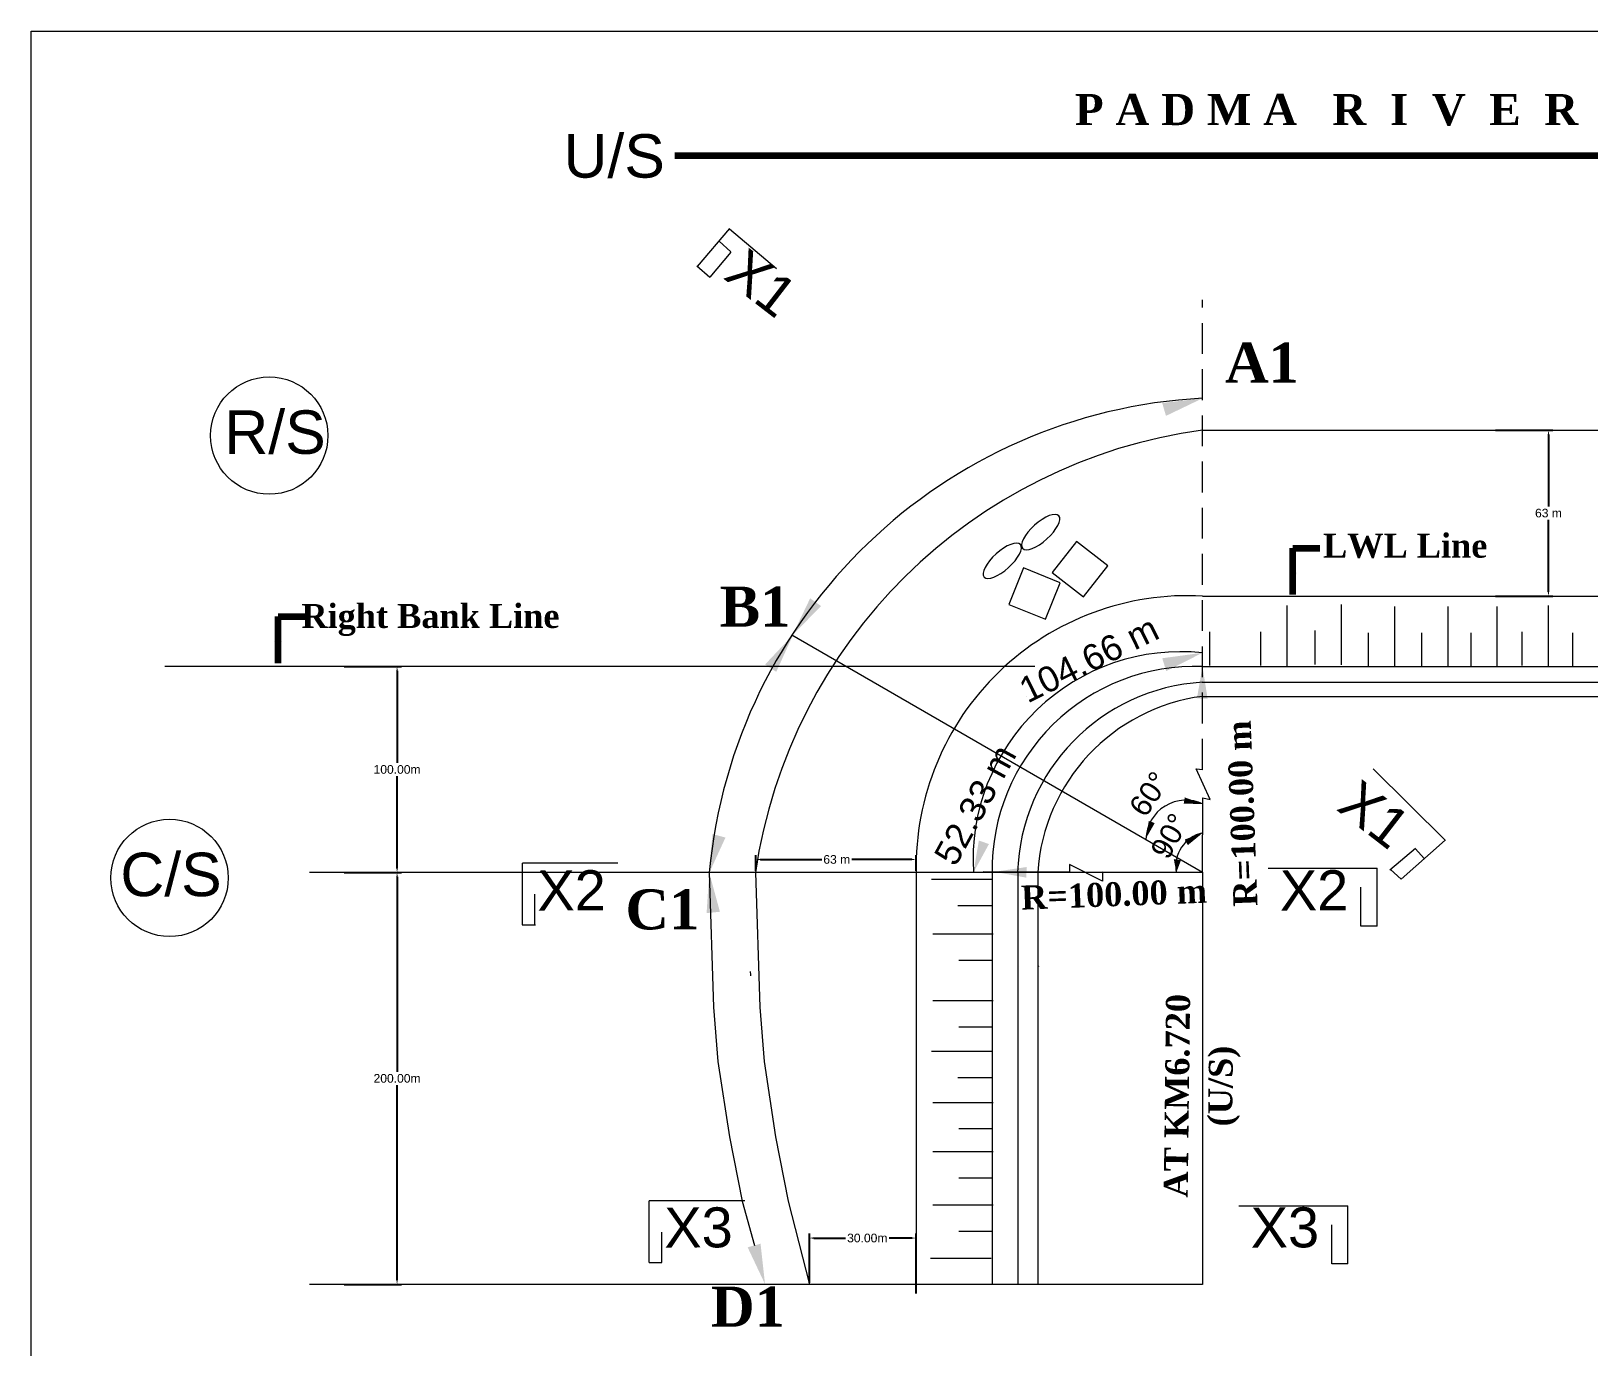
# Model space of a CAD drawing. Header units: inches. Extents: x -885 to 26362, y -28010 to 990.
# Drawn here: x 4282.3 to 4345.5, y -17642.7 to -17589.2 of the extents above; entities that cross this region are included whole.
import ezdxf

# ---------------------------------------------------------------- set-up
doc = ezdxf.new("R2010")
doc.units = ezdxf.units.IN
doc.header["$MEASUREMENT"] = 0
doc.header["$PDMODE"] = 3
doc.linetypes.add('DASHED2', pattern=[0.375, 0.25, -0.125])
doc.layers.add('LINE', color=7, linetype='Continuous')
doc.layers.add('Long Section Labels', color=7, linetype='Continuous', lineweight=9)
doc.styles.add('Arial-200', font='arial.ttf')
doc.styles.get("Standard").update_dxf_attribs({"font": 'arial.ttf'})
doc.dimstyles.get("Standard").update_dxf_attribs({"dimtxt": 0.18, "dimasz": 0.18, "dimexe": 0.18, "dimexo": 0.0625, "dimgap": 0.09, "dimtad": 0, "dimtih": 1, "dimtoh": 1, "dimdec": 4, "dimzin": 0, "dimdsep": 46, "dimtxsty": 'Standard', "dimcen": 0.09, "dimadec": 0, "dimazin": 0, "dimtfac": 1, "dimtdec": 4, "dimtofl": 0, "dimtmove": 0, "dimatfit": 3, "dimfxl": 1, "dimtolj": 1, "dimtzin": 0, "dimarcsym": 0})

# ---------------------------------------------------------------- blocks, each defined once
blk = doc.blocks.new('*D55')
at = {"color": 0, "linetype": 'ByBlock', "lineweight": -2, "ltscale": 0.5, "transparency": 16777216}
for p, q in [((4341.726, -17605.442), (4344.055, -17605.442)), ((4343.875, -17605.622), (4343.875, -17608.542)), ((4343.875, -17612.002), (4343.875, -17609.081)), ((4341.726, -17612.182), (4344.055, -17612.182))]:
    blk.add_line(p, q, dxfattribs=at)
at = {"color": 0, "linetype": 'ByBlock', "ltscale": 0.5, "transparency": 16777216}
for points in [[(4343.845, -17605.622), (4343.905, -17605.622), (4343.875, -17605.442)], [(4343.845, -17612.002), (4343.905, -17612.002), (4343.875, -17612.182)]]:
    blk.add_solid(points, dxfattribs=at)
at = {"layer": 'Defpoints', "color": 0, "linetype": 'ByBlock', "ltscale": 0.5, "transparency": 16777216}
for p in [(4341.663, -17605.442), (4341.663, -17612.182), (4343.875, -17612.182)]:
    blk.add_point(p, dxfattribs=at)
at = {"color": 0, "linetype": 'ByBlock', "lineweight": 20, "ltscale": 0.5, "transparency": 16777216, "insert": (4343.875, -17608.812), "char_height": 0.18, "attachment_point": 5}
blk.add_mtext('\\A1;{\\H1.95x;63 m}', dxfattribs=at)
blk = doc.blocks.new('*D56')
at = {"color": 0, "linetype": 'ByBlock', "lineweight": -2, "ltscale": 0.5, "transparency": 16777216}
for p, q in [((4311.701, -17623.339), (4311.701, -17622.693)), ((4311.881, -17622.873), (4314.37, -17622.873)), ((4318.023, -17622.873), (4315.59, -17622.873)), ((4318.203, -17623.339), (4318.203, -17622.693))]:
    blk.add_line(p, q, dxfattribs=at)
at = {"color": 0, "linetype": 'ByBlock', "ltscale": 0.5, "transparency": 16777216}
for points in [[(4311.881, -17622.843), (4311.881, -17622.903), (4311.701, -17622.873)], [(4318.023, -17622.843), (4318.023, -17622.903), (4318.203, -17622.873)]]:
    blk.add_solid(points, dxfattribs=at)
at = {"layer": 'Defpoints', "color": 0, "linetype": 'ByBlock', "ltscale": 0.5, "transparency": 16777216}
for p in [(4318.203, -17622.873), (4311.701, -17623.401), (4318.203, -17623.401)]:
    blk.add_point(p, dxfattribs=at)
at = {"color": 0, "linetype": 'ByBlock', "lineweight": 20, "ltscale": 0.5, "transparency": 16777216, "insert": (4314.98, -17622.873), "char_height": 0.18, "attachment_point": 5}
blk.add_mtext('\\A1;{\\H1.95x;63 m}', dxfattribs=at)
blk = doc.blocks.new('*D54')
at = {"color": 0, "linetype": 'ByBlock', "lineweight": -2, "ltscale": 0.5, "transparency": 16777216}
for p, q in [((4294.979, -17615.038), (4297.309, -17615.038)), ((4297.129, -17615.218), (4297.129, -17618.95)), ((4297.129, -17623.221), (4297.129, -17619.489)), ((4294.979, -17623.401), (4297.309, -17623.401))]:
    blk.add_line(p, q, dxfattribs=at)
at = {"color": 0, "linetype": 'ByBlock', "ltscale": 0.5, "transparency": 16777216}
for points in [[(4297.099, -17615.218), (4297.159, -17615.218), (4297.129, -17615.038)], [(4297.099, -17623.221), (4297.159, -17623.221), (4297.129, -17623.401)]]:
    blk.add_solid(points, dxfattribs=at)
at = {"layer": 'Defpoints', "color": 0, "linetype": 'ByBlock', "ltscale": 0.5, "transparency": 16777216}
for p in [(4294.917, -17615.038), (4294.917, -17623.401), (4297.129, -17623.401)]:
    blk.add_point(p, dxfattribs=at)
at = {"color": 0, "linetype": 'ByBlock', "lineweight": 20, "ltscale": 0.5, "transparency": 16777216, "insert": (4297.129, -17619.22), "char_height": 0.18, "attachment_point": 5}
blk.add_mtext('\\A1;{\\H1.95x;100.00m}', dxfattribs=at)
blk = doc.blocks.new('*D60')
at = {"color": 0, "linetype": 'ByBlock', "lineweight": -2, "ltscale": 0.5, "transparency": 16777216}
for p, q in [((4294.979, -17623.401), (4297.309, -17623.401)), ((4297.129, -17623.581), (4297.129, -17631.492)), ((4297.129, -17639.941), (4297.129, -17632.03)), ((4294.979, -17640.121), (4297.309, -17640.121))]:
    blk.add_line(p, q, dxfattribs=at)
at = {"color": 0, "linetype": 'ByBlock', "ltscale": 0.5, "transparency": 16777216}
for points in [[(4297.099, -17623.581), (4297.159, -17623.581), (4297.129, -17623.401)], [(4297.099, -17639.941), (4297.159, -17639.941), (4297.129, -17640.121)]]:
    blk.add_solid(points, dxfattribs=at)
at = {"layer": 'Defpoints', "color": 0, "linetype": 'ByBlock', "ltscale": 0.5, "transparency": 16777216}
for p in [(4294.917, -17623.401), (4294.917, -17640.121), (4297.129, -17640.121)]:
    blk.add_point(p, dxfattribs=at)
at = {"color": 0, "linetype": 'ByBlock', "lineweight": 20, "ltscale": 0.5, "transparency": 16777216, "insert": (4297.129, -17631.761), "char_height": 0.18, "attachment_point": 5}
blk.add_mtext('\\A1;{\\H1.95x;200.00m}', dxfattribs=at)
blk = doc.blocks.new('*D61')
at = {"color": 0, "linetype": 'ByBlock', "lineweight": -2, "ltscale": 0.5, "transparency": 16777216}
for p, q in [((4313.868, -17640.059), (4313.868, -17638.062)), ((4314.048, -17638.242), (4315.338, -17638.242)), ((4318.023, -17638.242), (4317.101, -17638.242)), ((4318.203, -17640.494), (4318.203, -17638.062))]:
    blk.add_line(p, q, dxfattribs=at)
at = {"color": 0, "linetype": 'ByBlock', "ltscale": 0.5, "transparency": 16777216}
for points in [[(4314.048, -17638.212), (4314.048, -17638.272), (4313.868, -17638.242)], [(4318.023, -17638.212), (4318.023, -17638.272), (4318.203, -17638.242)]]:
    blk.add_solid(points, dxfattribs=at)
at = {"layer": 'Defpoints', "color": 0, "linetype": 'ByBlock', "ltscale": 0.5, "transparency": 16777216}
for p in [(4318.203, -17638.242), (4313.868, -17640.121), (4318.203, -17640.557)]:
    blk.add_point(p, dxfattribs=at)
at = {"color": 0, "linetype": 'ByBlock', "lineweight": 20, "ltscale": 0.5, "transparency": 16777216, "insert": (4316.219, -17638.242), "char_height": 0.18, "attachment_point": 5}
blk.add_mtext('\\A1;{\\H1.95x;30.00m}', dxfattribs=at)

msp = doc.modelspace()

# ---------------------------------------------------------------- linework, layer by layer
at = {"color": 0, "linetype": 'Continuous', "lineweight": 20, "ltscale": 0.5}
for p, q in [((4310.675274, -17598.211249), (4310.198913, -17597.771811)), ((4309.829308, -17599.241813), (4309.303606, -17598.782193)), ((4330.139414, -17620.432986), (4329.56985, -17619.196)), ((4329.56985, -17619.196), (4329.84157, -17619.221938)), ((4330.139414, -17620.432986), (4329.56985, -17619.196)), ((4329.56985, -17619.196), (4329.84157, -17619.221938)), ((4339.6992, -17622.103001), (4336.757604, -17619.197828)), ((4329.831693, -17623.392474), (4329.843355, -17620.372616)), ((4329.831693, -17623.392474), (4329.843355, -17620.372616)), ((4329.843355, -17620.372616), (4330.139414, -17620.432986)), ((4329.843355, -17620.372616), (4330.139414, -17620.432986)), ((4338.477401, -17622.434888), (4338.833497, -17622.829213)), ((4306.089764, -17623.025421), (4302.217633, -17623.025421)), ((4302.217633, -17625.52329), (4302.217633, -17623.025421)), ((4324.429969, -17623.078781), (4324.429023, -17623.383283)), ((4324.429969, -17623.078781), (4324.429023, -17623.383283)), ((4325.767797, -17623.75888), (4324.429969, -17623.078781)), ((4325.767797, -17623.75888), (4324.429969, -17623.078781)), ((4332.490902, -17623.223686), (4336.915536, -17623.223686)), ((4336.915536, -17625.582837), (4336.915536, -17623.223686)), ((4329.831696, -17623.401353), (4293.569443, -17623.401353)), ((4318.203075, -17623.401353), (4318.203075, -17640.121353)), ((4324.429023, -17623.383283), (4320.930087, -17623.372412)), ((4324.429023, -17623.383283), (4320.930087, -17623.372412)), ((4321.287178, -17623.283335), (4321.287178, -17640.121353)), ((4322.324436, -17623.376744), (4322.324436, -17640.121353)), ((4323.139375, -17623.379276), (4323.139375, -17640.121353)), ((4325.769105, -17623.387446), (4325.767797, -17623.75888)), ((4325.769105, -17623.387446), (4325.767797, -17623.75888)), ((4329.829273, -17623.40006), (4325.769105, -17623.387446)), ((4329.829273, -17623.40006), (4325.769105, -17623.387446)), ((4329.831696, -17623.39165), (4329.831696, -17640.121353)), ((4329.831696, -17623.39165), (4329.831696, -17640.121353)), ((4302.720519, -17625.52329), (4302.720519, -17624.28741)), ((4336.257793, -17625.582837), (4336.257793, -17624.000125)), ((4302.747588, -17625.539405), (4302.212018, -17625.539405)), ((4336.915536, -17625.582837), (4336.257793, -17625.582837)), ((4311.241818, -17636.734257), (4307.369687, -17636.734257)), ((4307.369687, -17639.232126), (4307.369687, -17636.734257)), ((4331.305831, -17636.932521), (4335.730465, -17636.932521)), ((4335.730465, -17639.291673), (4335.730465, -17636.932521)), ((4335.072722, -17639.291673), (4335.072722, -17637.70896)), ((4307.872573, -17639.232126), (4307.872573, -17637.996246)), ((4307.369687, -17639.232126), (4307.872573, -17639.232126)), ((4335.730465, -17639.291673), (4335.072722, -17639.291673)), ((4329.831696, -17640.121353), (4293.569443, -17640.121353))]:
    msp.add_line(p, q, dxfattribs=at)
at = {"color": 0, "linetype": 'DASHED2', "lineweight": 20, "ltscale": 5}
msp.add_line((4329.833803, -17619.221196), (4329.833803, -17600.156208), dxfattribs=at)
msp.add_line((4329.833803, -17619.221196), (4329.833803, -17600.156208), dxfattribs=at)
at = {"color": 1, "linetype": 'Continuous', "lineweight": 20, "ltscale": 0.5}
msp.add_line((4329.832196, -17623.396143), (4313.155836, -17613.768041), dxfattribs=at)
at = {"color": 0, "linetype": 'Continuous', "lineweight": 20, "ltscale": 0.5}
for points in [[(4309.801382, -17623.401353), (4309.979055, -17628.869189), (4310.15302, -17631.074927), (4310.621093, -17634.130268), (4311.132882, -17636.749714)], [(4311.67487, -17623.401353), (4311.852544, -17628.869189), (4312.026508, -17631.074927), (4312.494581, -17634.130268), (4313.00637, -17636.749714), (4313.867888, -17640.121353)], [(4311.132882, -17636.749714), (4311.639845, -17638.540326)]]:
    msp.add_lwpolyline(points, dxfattribs=at)
for centre, radius, start, end in [((4330.959723, -17625.368294), 21.24957, 93.03726919, 174.6888817), ((4332.697822, -17626.496463), 21.24957, 97.74590502, 171.62477644), ((4332.697822, -17626.496463), 21.24957, 97.74590502, 171.62477644), ((4329.220503, -17623.183616), 11.019579, 86.80952733, 181.13218293), ((4329.220503, -17623.183616), 11.019579, 86.80952733, 181.13218293), ((4328.955466, -17622.881208), 8.442007, 84.02793138, 183.53245029), ((4328.955466, -17622.881208), 8.442007, 84.02793138, 183.53245029), ((4329.53812, -17623.283335), 8.250942, 87.94629337, 180.81955809), ((4329.53812, -17623.283335), 8.250942, 87.94629337, 180.81955809), ((4330.284281, -17623.631594), 7.963923, 93.24265544, 178.34331429), ((4330.284281, -17623.631594), 7.963923, 93.24265544, 178.34331429), ((4330.831649, -17623.896536), 7.709647, 97.43655763, 176.31740752), ((4330.831649, -17623.896536), 7.709647, 97.43655763, 176.31740752), ((4329.158431, -17622.097059), 1.630139, 64.51686859, 178.17203373), ((4332.697822, -17626.496463), 21.24957, 182.49375771, 182.9774298), ((4332.697822, -17626.496463), 21.24957, 182.49375771, 182.9774298), ((4330.284281, -17623.631594), 7.963923, 206.54122207, 206.76417091), ((4330.284281, -17623.631594), 7.963923, 206.54122207, 206.76417091)]:
    msp.add_arc(centre, radius, start, end, dxfattribs=at)
at = {"linetype": 'ByBlock', "lineweight": 20, "ltscale": 0.5}
for points in [[(4328.344989, -17604.864896), (4328.193574, -17604.343087), (4329.834708, -17604.149745)], [(4313.900442, -17612.27226), (4314.344468, -17612.585393), (4313.183057, -17613.760904)], [(4312.523868, -17615.257084), (4312.072465, -17614.954684), (4313.205369, -17613.751674)], [(4328.354429, -17615.223207), (4328.193842, -17614.704148), (4329.831314, -17614.481915)], [(4309.936918, -17621.840875), (4310.461264, -17621.983258), (4309.771943, -17623.485103)], [(4310.236603, -17624.995494), (4309.696059, -17625.050476), (4309.801382, -17623.401353)], [(4311.362618, -17638.618815), (4311.885402, -17638.470803), (4312.068046, -17640.113162)]]:
    msp.add_solid(points, dxfattribs=at)
at = {"layer": 'LINE', "color": 7, "lineweight": 20, "ltscale": 0.5}
for p, q in [((4310.620319, -17597.261109), (4309.309354, -17598.801011)), ((4310.620319, -17597.261109), (4309.309354, -17598.801011)), ((4310.62899, -17597.273069), (4312.531342, -17598.882035)), ((4310.679211, -17598.221664), (4309.825476, -17599.237535)), ((4310.679211, -17598.221664), (4309.825476, -17599.237535)), ((4329.828595, -17605.441575), (4359.762159, -17605.441575)), ((4329.828595, -17605.441575), (4359.762159, -17605.441575)), ((4329.833803, -17612.181908), (4359.131503, -17612.181908)), ((4329.833803, -17612.181908), (4359.131503, -17612.181908)), ((4333.260119, -17615.017996), (4333.260119, -17612.562568)), ((4333.260119, -17615.017996), (4333.260119, -17612.562568)), ((4335.469786, -17614.97471), (4335.469786, -17612.519282)), ((4335.469786, -17614.97471), (4335.469786, -17612.519282)), ((4337.636119, -17615.061282), (4337.636119, -17612.605854)), ((4337.636119, -17615.061282), (4337.636119, -17612.605854)), ((4339.802451, -17615.061282), (4339.802451, -17612.605854)), ((4339.802451, -17615.061282), (4339.802451, -17612.605854)), ((4341.795479, -17615.061282), (4341.795479, -17612.605854)), ((4341.795479, -17615.061282), (4341.795479, -17612.605854)), ((4343.875159, -17615.017996), (4343.875159, -17612.562568)), ((4343.875159, -17615.017996), (4343.875159, -17612.562568)), ((4330.130967, -17614.995477), (4330.130967, -17613.62652)), ((4330.130967, -17614.995477), (4330.130967, -17613.62652)), ((4332.194346, -17614.996268), (4332.194346, -17613.627311)), ((4332.194346, -17614.996268), (4332.194346, -17613.627311)), ((4334.404014, -17614.952982), (4334.404014, -17613.584025)), ((4334.404014, -17614.952982), (4334.404014, -17613.584025)), ((4336.570346, -17615.039554), (4336.570346, -17613.670597)), ((4336.570346, -17615.039554), (4336.570346, -17613.670597)), ((4338.736678, -17615.039554), (4338.736678, -17613.670597)), ((4338.736678, -17615.039554), (4338.736678, -17613.670597)), ((4340.729706, -17615.039554), (4340.729706, -17613.670597)), ((4340.729706, -17615.039554), (4340.729706, -17613.670597)), ((4342.809386, -17614.996268), (4342.809386, -17613.627311)), ((4342.809386, -17614.996268), (4342.809386, -17613.627311)), ((4344.862002, -17615.042387), (4344.862002, -17613.67343)), ((4344.862002, -17615.042387), (4344.862002, -17613.67343)), ((4312.390314, -17615.037693), (4287.697094, -17615.037693)), ((4312.390314, -17615.037693), (4287.697094, -17615.037693)), ((4308.043107, -17615.038483), (4289.760473, -17615.038483)), ((4308.043107, -17615.038483), (4289.760473, -17615.038483)), ((4320.954773, -17615.037693), (4306.736097, -17615.037693)), ((4320.954773, -17615.037693), (4306.736097, -17615.037693)), ((4323.018152, -17615.038483), (4308.799476, -17615.038483)), ((4323.018152, -17615.038483), (4308.799476, -17615.038483)), ((4329.828595, -17615.038483), (4359.762159, -17615.038483)), ((4329.828595, -17615.038483), (4359.762159, -17615.038483)), ((4322.673144, -17615.681213), (4322.673144, -17615.681213)), ((4322.673144, -17615.681213), (4322.673144, -17615.681213)), ((4322.673144, -17616.252528), (4322.673144, -17616.252528)), ((4322.673144, -17616.252528), (4322.673144, -17616.252528)), ((4329.820055, -17615.681213), (4359.762159, -17615.681213)), ((4329.820055, -17615.681213), (4359.762159, -17615.681213)), ((4329.827763, -17616.252528), (4359.762159, -17616.252528)), ((4329.827763, -17616.252528), (4359.762159, -17616.252528)), ((4338.480526, -17622.432283), (4337.430598, -17623.307369)), ((4321.287178, -17623.692166), (4318.831749, -17623.692166)), ((4321.287178, -17623.692166), (4318.831749, -17623.692166)), ((4337.890117, -17623.673204), (4337.464352, -17623.279236)), ((4337.890117, -17623.673204), (4337.464352, -17623.279236)), ((4337.890117, -17623.673204), (4337.464352, -17623.279236)), ((4337.890117, -17623.673204), (4337.464352, -17623.279236)), ((4321.265449, -17624.757939), (4319.896493, -17624.757939)), ((4321.265449, -17624.757939), (4319.896493, -17624.757939)), ((4321.330464, -17625.901824), (4318.875035, -17625.901824)), ((4321.330464, -17625.901824), (4318.875035, -17625.901824)), ((4321.308735, -17626.967597), (4319.939779, -17626.967597)), ((4321.308735, -17626.967597), (4319.939779, -17626.967597)), ((4321.333297, -17628.614434), (4318.877869, -17628.614434)), ((4321.333297, -17628.614434), (4318.877869, -17628.614434)), ((4321.311569, -17629.680207), (4319.942612, -17629.680207)), ((4321.311569, -17629.680207), (4319.942612, -17629.680207)), ((4321.287178, -17630.66705), (4318.831749, -17630.66705)), ((4321.287178, -17630.66705), (4318.831749, -17630.66705)), ((4321.265449, -17631.732822), (4319.896493, -17631.732822)), ((4321.265449, -17631.732822), (4319.896493, -17631.732822)), ((4321.330464, -17632.74673), (4318.875035, -17632.74673)), ((4321.330464, -17632.74673), (4318.875035, -17632.74673)), ((4321.308735, -17633.812503), (4319.939779, -17633.812503)), ((4321.308735, -17633.812503), (4319.939779, -17633.812503)), ((4321.330464, -17634.739758), (4318.875035, -17634.739758)), ((4321.330464, -17634.739758), (4318.875035, -17634.739758)), ((4321.308735, -17635.80553), (4319.939779, -17635.80553)), ((4321.308735, -17635.80553), (4319.939779, -17635.80553)), ((4321.330464, -17636.90609), (4318.875035, -17636.90609)), ((4321.330464, -17636.90609), (4318.875035, -17636.90609)), ((4321.308735, -17637.971863), (4319.939779, -17637.971863)), ((4321.308735, -17637.971863), (4319.939779, -17637.971863)), ((4321.243892, -17639.072422), (4318.788463, -17639.072422)), ((4321.243892, -17639.072422), (4318.788463, -17639.072422))]:
    msp.add_line(p, q, dxfattribs=at)
for points in [[(4324.995672, -17612.211763), (4325.982398, -17610.947006), (4324.717641, -17609.96028), (4323.730916, -17611.225037)], [(4324.995672, -17612.211763), (4325.982398, -17610.947006), (4324.717641, -17609.96028), (4323.730916, -17611.225037)], [(4323.449547, -17613.12347), (4324.050219, -17611.636046), (4322.562795, -17611.035374), (4321.962123, -17612.522797)], [(4323.449547, -17613.12347), (4324.050219, -17611.636046), (4322.562795, -17611.035374), (4321.962123, -17612.522797)]]:
    msp.add_lwpolyline(points, close=True, dxfattribs=at)
msp.add_lwpolyline([(4337.890117, -17623.673204), (4339.678729, -17622.091042)], dxfattribs=at)
msp.add_lwpolyline([(4337.890117, -17623.673204), (4339.678729, -17622.091042)], dxfattribs=at)
for centre in [(4291.93973, -17605.665894), (4291.93973, -17605.665894), (4287.892613, -17623.622734), (4287.892613, -17623.622734)]:
    msp.add_circle(centre, 2.381398, dxfattribs=at)
for centre, radius, start, end in [((4330.124203, -17623.147308), 1.383273, 101.86280544, 190.58270699), ((4330.204723, -17623.239368), 1.491122, 186.05358162, 186.23648605)]:
    msp.add_arc(centre, radius, start, end, dxfattribs=at)
at = {"layer": 'LINE', "color": 7, "lineweight": 20, "ltscale": 0.5, "extrusion": (0, 0, -1)}
for centre in [(4323.260526, -17609.5804), (4323.260526, -17609.5804), (4321.699372, -17610.745036), (4321.699372, -17610.745036)]:
    msp.add_ellipse(centre, major_axis=(0.735328, 0.661002), ratio=0.379800122, dxfattribs=at)
at = {"layer": 'LINE', "color": 7, "lineweight": 20, "ltscale": 0.5}
for points in [[(4329.601794, -17616.336815), (4330.035134, -17616.340192), (4329.828595, -17615.038483)], [(4329.601794, -17616.336815), (4330.035134, -17616.340192), (4329.828595, -17615.038483)], [(4329.110991, -17620.35531), (4329.066258, -17620.60411), (4329.835024, -17620.61391)], [(4329.110991, -17620.35531), (4329.066258, -17620.60411), (4329.835024, -17620.61391)], [(4329.124019, -17620.360718), (4329.079286, -17620.609518), (4329.848052, -17620.619318)], [(4329.124019, -17620.360718), (4329.079286, -17620.609518), (4329.848052, -17620.619318)], [(4327.88785, -17621.396137), (4327.650598, -17621.30888), (4327.507452, -17622.064265)], [(4329.105523, -17622.06511), (4329.23118, -17622.284456), (4329.826389, -17621.79781)], [(4329.105523, -17622.06511), (4329.23118, -17622.284456), (4329.826389, -17621.79781)], [(4329.118979, -17622.060879), (4329.244637, -17622.280225), (4329.839845, -17621.793578)], [(4329.118979, -17622.060879), (4329.244637, -17622.280225), (4329.839845, -17621.793578)], [(4321.158349, -17622.246205), (4320.748983, -17622.104029), (4320.527138, -17623.403217)], [(4322.679809, -17623.612855), (4322.687272, -17623.179566), (4321.383674, -17623.373821)], [(4322.679809, -17623.612855), (4322.687272, -17623.179566), (4321.383674, -17623.373821)], [(4328.953996, -17622.904445), (4328.662185, -17622.856608), (4328.766384, -17623.401353)]]:
    msp.add_solid(points, dxfattribs=at)
at = {"layer": 'Long Section Labels'}
msp.add_lwpolyline([(4282.273131, -17589.246191), (4473.617551, -17589.246191), (4473.617551, -17724.54583), (4282.273131, -17724.54583)], close=True, dxfattribs=at)

# ---------------------------------------------------------------- texts
at = {"layer": 'LINE', "color": 7, "lineweight": 20, "ltscale": 0.5, "style": 'Arial-200'}
for s, p in [('U/S', (4303.888304, -17595.193515)), ('U/S', (4303.888304, -17595.193515)), ('R/S', (4290.119307, -17606.406162)), ('R/S', (4290.119307, -17606.406162)), ('C/S', (4285.895787, -17624.363003)), ('C/S', (4285.895787, -17624.363003))]:
    msp.add_text(s, height=1.7660951, dxfattribs=at).set_placement(p)
at = {"layer": 'LINE', "color": 7, "lineweight": 20, "ltscale": 0.5}
for s, insert, char_height, width, attachment_point in [('{\\fTimes New Roman|b1|i0|c0|p18;P A D M A   R  I  V  E  R}', (4324.646487, -17591.795765), 1.26523018, 49.69258669, 1), ('{\\fTimes New Roman|b1|i0|c0|p18;P A D M A   R  I  V  E  R}', (4324.646487, -17591.795765), 1.26523018, 49.69258669, 1), ('{\\fTimes New Roman|b1|i0|c0|p18;A1}', (4330.739919, -17603.512748), 1.62532551, 58.38116407, 7), ('{\\fTimes New Roman|b1|i0|c0|p18;A1}', (4330.739919, -17603.512748), 1.62532551, 58.38116407, 7), ('{\\fTimes New Roman|b1|i0|c0|p18;LWL Line}', (4341.394563, -17610.642875), 0.97519531, 35.02869844, 9), ('{\\fTimes New Roman|b1|i0|c0|p18;LWL Line}', (4341.394563, -17610.642875), 0.97519531, 35.02869844, 9), ('{\\fTimes New Roman|b1|i0|c0|p18;B1}', (4310.232387, -17613.425999), 1.62532551, 58.38116407, 7), ('{\\fTimes New Roman|b1|i0|c0|p18;Right Bank Line}', (4303.722835, -17613.80343), 0.97519531, 35.02869844, 9), ('{\\fTimes New Roman|b1|i0|c0|p18;Right Bank Line}', (4303.722835, -17613.80343), 0.97519531, 35.02869844, 9), ('{\\fTimes New Roman|b1|i0|c0|p18;C1}', (4306.400457, -17625.735144), 1.62532551, 58.38116407, 7), ('{\\fTimes New Roman|b1|i0|c0|p18;D1}', (4309.874713, -17641.842922), 1.62532551, 58.38116407, 7)]:
    msp.add_mtext(s, dxfattribs=dict(at, insert=insert, char_height=char_height, width=width, attachment_point=attachment_point))
for s, insert, char_height, width, attachment_point, rotation in [('X1', (4310.332188, -17599.262193), 1.6253255, 58.38116407, 7, 322.30626857), ('X1', (4310.332188, -17599.262193), 1.6253255, 58.38116407, 7, 322.30626857), ('{\\fTimes New Roman|b1|i0|c0|p18;R=100.00 m}', (4331.805191, -17617.214596), 0.97519531, 35.02869844, 9, 92.1233567), ('{\\fTimes New Roman|b1|i0|c0|p18;R=100.00 m}', (4331.805191, -17617.214596), 0.97519531, 35.02869844, 9, 92.1233567), ('X1', (4335.221739, -17620.836196), 1.6253255, 58.38116407, 7, 322.30626857), ('X1', (4335.221739, -17620.836196), 1.6253255, 58.38116407, 7, 322.30626857), ('X2', (4302.830919, -17624.946637), 1.6253255, 58.38116407, 7, 0.30626857), ('{\\fTimes New Roman|b1|i0|c0|p18;R=100.00 m}', (4322.44538, -17623.937256), 0.97519531, 35.02869844, 1, 2.1662074), ('X2', (4332.97408, -17624.946637), 1.6253255, 58.38116407, 7, 0.30626857), ('{\\fTimes New Roman|b1|i0|c0|p18;AT KM6.720}', (4328.350386, -17628.328439), 0.97519531, 35.02869844, 3, 89.32851316), ('{\\fTimes New Roman|b1|i0|c0|p18;AT KM6.720}', (4328.350386, -17628.328439), 0.97519531, 35.02869844, 3, 89.32851316), ('{\\fTimes New Roman|b1|i0|c0|p18;(U/S)}', (4330.092048, -17630.427213), 0.97519531, 35.02869844, 3, 89.32851316), ('{\\fTimes New Roman|b1|i0|c0|p18;(U/S)}', (4330.092048, -17630.427213), 0.97519531, 35.02869844, 3, 89.32851316), ('X3', (4307.982974, -17638.655472), 1.6253255, 58.38116407, 7, 0.30626857), ('X3', (4331.789009, -17638.655472), 1.6253255, 58.38116407, 7, 0.30626857)]:
    msp.add_mtext(s, dxfattribs=dict(at, insert=insert, char_height=char_height, width=width, attachment_point=attachment_point, rotation=rotation))
at = {"layer": 'LINE', "color": 7, "lineweight": 20, "ltscale": 0.5, "attachment_point": 5}
for s, insert, char_height, rotation in [('104.66 m', (4325.215931, -17614.743983), 1.0400474, 26.33800682), ('52.33 m', (4320.604764, -17620.658311), 1.0400474, 61.33800682), ('\\A1;60°', (4327.665446, -17620.214557), 0.8667062, 56.1899566), ('\\A1;90°', (4328.499329, -17621.91956), 0.8667062, 61.1899566)]:
    msp.add_mtext(s, dxfattribs=dict(at, insert=insert, char_height=char_height, rotation=rotation))

# ---------------------------------------------------------------- dimensions: what is measured, and where the dimension line sits
at = {"linetype": 'ByBlock', "lineweight": 20, "ltscale": 0.5}
for base, p1, p2, text, picture, middle in [((4343.875159, -17612.181908), (4341.66331, -17605.441575), (4341.66331, -17612.181908), '{\\H1.95x;63 m}', '*D55', (4343.875159, -17608.811741)), ((4297.128666, -17623.401353), (4294.916817, -17615.037693), (4294.916817, -17623.401353), '{\\H1.95x;100.00m}', '*D54', (4297.128666, -17619.219523)), ((4297.128666, -17640.121353), (4294.916817, -17623.400562), (4294.916817, -17640.121353), '{\\H1.95x;200.00m}', '*D60', (4297.128666, -17631.760957))]:
    dim = msp.add_linear_dim(base=base, p1=p1, p2=p2, angle=90, text=text, dimstyle='Standard', override={"dimfxl": 700, "dimfxlon": 1}, dxfattribs=at)
    dim.commit()
    dim.dimension.update_dxf_attribs({"geometry": picture, "text_midpoint": middle})
for base, p1, p2, text, picture, middle in [((4318.203075, -17622.873359), (4311.700569, -17623.401353), (4318.203075, -17623.401353), '{\\H1.95x;63 m}', '*D56', (4314.979799, -17622.873359)), ((4318.203075, -17638.242204), (4313.867888, -17640.121353), (4318.203075, -17640.556825), '{\\H1.95x;30.00m}', '*D61', (4316.219257, -17638.242204))]:
    dim = msp.add_linear_dim(base=base, p1=p1, p2=p2, angle=180, text=text, dimstyle='Standard', override={"dimfxl": 700, "dimfxlon": 1}, dxfattribs=at)
    dim.commit()
    dim.dimension.update_dxf_attribs({"geometry": picture, "text_midpoint": middle, "dimtype": 160})

# ---------------------------------------------------------------- leaders
at = {"layer": 'LINE', "color": 7, "lineweight": 20, "ltscale": 0.5}
for points, override in [([(4364.761279, -17594.307074), (4308.403894, -17594.307074)], {"dimtxt": 1.2, "dimasz": 4, "dimclrd": 7, "dimclre": 7, "dimclrt": 7, "dimlwd": 65535, "dimlwe": 65535}), ([(4364.761279, -17594.307074), (4308.403894, -17594.307074)], {"dimtxt": 1.2, "dimasz": 4, "dimclrd": 7, "dimclre": 7, "dimclrt": 7, "dimlwd": 65535, "dimlwe": 65535}), ([(4333.495427, -17612.121457), (4333.495427, -17610.23568), (4334.595224, -17610.23568)], {"dimtxt": 1.2, "dimasz": 0.9, "dimclrd": 7, "dimclre": 7, "dimclrt": 7, "dimlwd": 65535, "dimlwe": 65535}), ([(4333.495427, -17612.121457), (4333.495427, -17610.23568), (4334.595224, -17610.23568)], {"dimtxt": 1.2, "dimasz": 0.9, "dimclrd": 7, "dimclre": 7, "dimclrt": 7, "dimlwd": 65535, "dimlwe": 65535}), ([(4292.296064, -17614.898663), (4292.296064, -17613.012887), (4293.395862, -17613.012887)], {"dimtxt": 1.2, "dimasz": 0.9, "dimclrd": 7, "dimclre": 7, "dimclrt": 7, "dimlwd": 65535, "dimlwe": 65535}), ([(4292.296064, -17614.898663), (4292.296064, -17613.012887), (4293.395862, -17613.012887)], {"dimtxt": 1.2, "dimasz": 0.9, "dimclrd": 7, "dimclre": 7, "dimclrt": 7, "dimlwd": 65535, "dimlwe": 65535})]:
    msp.add_leader(points, dimstyle='Standard', override=override, dxfattribs=at)

doc.saveas('drawing.dxf')
